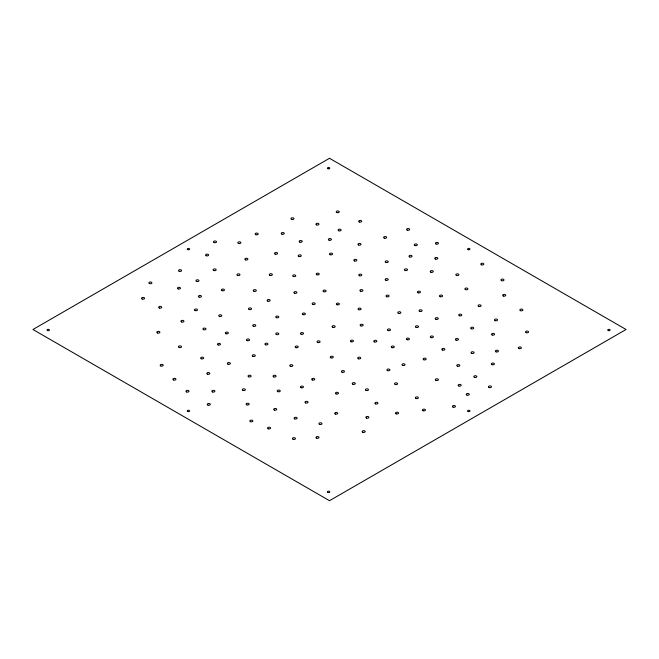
<?xml version="1.0" encoding="UTF-8"?>
<svg xmlns="http://www.w3.org/2000/svg" width="659" height="659" viewBox="0 0 659 659"><rect width="100%" height="100%" fill="white"/><g stroke="black" fill="none" stroke-linecap="round" stroke-linejoin="round"><path stroke-width="0.99" d="M329.5 158.292L32.95 329.5L329.5 500.708L626.05 329.5L329.5 158.292M436.101 244.019A1.524 0.881 0 0 0 438.466 243.328A1.524 0.881 0 0 0 436.242 242.496A1.524 0.881 0 0 0 436.101 244.019M268.254 428.82A1.524 0.881 0 0 0 270.61 428.119A1.524 0.881 0 0 0 268.394 427.287A1.524 0.881 0 0 0 268.254 428.82M250.519 421.719A1.524 0.881 0 0 0 252.875 421.027A1.524 0.881 0 0 0 250.659 420.195A1.524 0.881 0 0 0 250.519 421.719M293.115 439.289A1.524 0.881 0 0 0 295.471 438.597A1.524 0.881 0 0 0 293.255 437.765A1.524 0.881 0 0 0 293.115 439.289M316.666 438.169A1.524 0.881 0 0 0 319.022 437.469A1.524 0.881 0 0 0 316.806 436.637A1.524 0.881 0 0 0 316.666 438.169M362.87 432.279A1.524 0.881 0 0 0 365.226 431.587A1.524 0.881 0 0 0 363.01 430.755A1.524 0.881 0 0 0 362.87 432.279M407.27 230.156A1.524 0.881 0 0 0 409.634 229.464A1.524 0.881 0 0 0 407.41 228.632A1.524 0.881 0 0 0 407.27 230.156M489.118 387.533A1.524 0.881 0 0 0 491.474 386.841A1.524 0.881 0 0 0 489.258 386.009A1.524 0.881 0 0 0 489.118 387.533M214.159 242.586A1.524 0.881 0 0 0 216.514 241.894A1.524 0.881 0 0 0 214.299 241.062A1.524 0.881 0 0 0 214.159 242.586M518.995 348.57A1.524 0.881 0 0 0 521.351 347.878A1.524 0.881 0 0 0 519.135 347.038A1.524 0.881 0 0 0 518.995 348.57M526.22 332.671A1.524 0.881 0 0 0 528.576 331.979A1.524 0.881 0 0 0 526.36 331.147A1.524 0.881 0 0 0 526.22 332.671M456.514 275.446A1.524 0.881 0 0 0 458.878 274.754A1.524 0.881 0 0 0 456.654 273.922A1.524 0.881 0 0 0 456.514 275.446M496.062 351.857A1.524 0.881 0 0 0 498.418 351.165A1.524 0.881 0 0 0 496.202 350.333A1.524 0.881 0 0 0 496.062 351.857M186.654 391.973A1.524 0.881 0 0 0 189.009 391.289A1.524 0.881 0 0 0 186.794 390.449A1.524 0.881 0 0 0 186.654 391.973M501.614 280.701A1.524 0.881 0 0 0 503.978 280.009A1.524 0.881 0 0 0 501.763 279.177A1.524 0.881 0 0 0 501.614 280.701M201.333 358.784A1.524 0.881 0 0 0 203.689 358.092A1.524 0.881 0 0 0 201.473 357.26A1.524 0.881 0 0 0 201.333 358.784M520.519 310.686A1.524 0.881 0 0 0 522.884 309.994A1.524 0.881 0 0 0 520.659 309.162A1.524 0.881 0 0 0 520.519 310.686M474.488 377.343A1.524 0.881 0 0 0 476.844 376.651A1.524 0.881 0 0 0 474.628 375.819A1.524 0.881 0 0 0 474.488 377.343M492.034 364.666A1.524 0.881 0 0 0 494.398 363.974A1.524 0.881 0 0 0 492.174 363.142A1.524 0.881 0 0 0 492.034 364.666M374.469 341.922A1.524 0.881 0 0 0 376.833 341.23A1.524 0.881 0 0 0 374.609 340.39A1.524 0.881 0 0 0 374.469 341.922M466.901 395.095A1.524 0.881 0 0 0 469.257 394.403A1.524 0.881 0 0 0 467.042 393.571A1.524 0.881 0 0 0 466.901 395.095M160.862 365.984A1.524 0.881 0 0 0 163.218 365.292A1.524 0.881 0 0 0 161.002 364.46A1.524 0.881 0 0 0 160.862 365.984M457.453 366.223A1.524 0.881 0 0 0 459.809 365.523A1.524 0.881 0 0 0 457.593 364.691A1.524 0.881 0 0 0 457.453 366.223M179.141 347.491A1.524 0.881 0 0 0 181.497 346.799A1.524 0.881 0 0 0 179.281 345.967A1.524 0.881 0 0 0 179.141 347.491M495.173 320.661A1.524 0.881 0 0 0 497.537 319.969A1.524 0.881 0 0 0 495.313 319.137A1.524 0.881 0 0 0 495.173 320.661M471.374 328.816A1.524 0.881 0 0 0 473.73 328.124A1.524 0.881 0 0 0 471.514 327.292A1.524 0.881 0 0 0 471.374 328.816M157.509 332.993A1.524 0.881 0 0 0 159.865 332.301A1.524 0.881 0 0 0 157.649 331.469A1.524 0.881 0 0 0 157.509 332.993M481.457 264.827A1.524 0.881 0 0 0 483.813 264.135A1.524 0.881 0 0 0 481.597 263.303A1.524 0.881 0 0 0 481.457 264.827M299.87 242.141A1.524 0.881 0 0 0 302.234 241.449A1.524 0.881 0 0 0 300.01 240.617A1.524 0.881 0 0 0 299.87 242.141M414.964 245.552A1.524 0.881 0 0 0 417.328 244.86A1.524 0.881 0 0 0 415.104 244.028A1.524 0.881 0 0 0 414.964 245.552M492.224 335.003A1.524 0.881 0 0 0 494.579 334.311A1.524 0.881 0 0 0 492.364 333.479A1.524 0.881 0 0 0 492.224 335.003M465.559 289.631A1.524 0.881 0 0 0 467.915 288.939A1.524 0.881 0 0 0 465.699 288.107A1.524 0.881 0 0 0 465.559 289.631M435.434 259.069A1.524 0.881 0 0 0 437.79 258.377A1.524 0.881 0 0 0 435.566 257.545A1.524 0.881 0 0 0 435.434 259.069M503.361 296.031A1.524 0.881 0 0 0 505.717 295.339A1.524 0.881 0 0 0 503.501 294.507A1.524 0.881 0 0 0 503.361 296.031M458.829 386.001A1.524 0.881 0 0 0 461.185 385.309A1.524 0.881 0 0 0 458.969 384.477A1.524 0.881 0 0 0 458.829 386.001M195.13 310.587A1.524 0.881 0 0 0 197.486 309.895A1.524 0.881 0 0 0 195.27 309.063A1.524 0.881 0 0 0 195.13 310.587M478.714 306.435A1.524 0.881 0 0 0 481.07 305.743A1.524 0.881 0 0 0 478.854 304.911A1.524 0.881 0 0 0 478.714 306.435M338.792 230.79A1.524 0.881 0 0 0 341.148 230.098A1.524 0.881 0 0 0 338.924 229.266A1.524 0.881 0 0 0 338.792 230.79M430.912 272.225A1.524 0.881 0 0 0 433.268 271.533A1.524 0.881 0 0 0 431.052 270.701A1.524 0.881 0 0 0 430.912 272.225M366.116 390.466A1.524 0.881 0 0 0 368.472 389.774A1.524 0.881 0 0 0 366.256 388.942A1.524 0.881 0 0 0 366.116 390.466M203.606 329.698A1.524 0.881 0 0 0 205.962 329.006A1.524 0.881 0 0 0 203.746 328.174A1.524 0.881 0 0 0 203.606 329.698M206.259 255.758A1.524 0.881 0 0 0 208.623 255.066A1.524 0.881 0 0 0 206.399 254.234A1.524 0.881 0 0 0 206.259 255.758M142.22 299.021A1.524 0.881 0 0 0 144.585 298.329A1.524 0.881 0 0 0 142.36 297.497A1.524 0.881 0 0 0 142.22 299.021M453.095 407.122A1.524 0.881 0 0 0 455.46 406.43A1.524 0.881 0 0 0 453.235 405.598A1.524 0.881 0 0 0 453.095 407.122M312.844 304.433A1.524 0.881 0 0 0 315.2 303.741A1.524 0.881 0 0 0 312.984 302.909A1.524 0.881 0 0 0 312.844 304.433M301.081 387.706A1.524 0.881 0 0 0 303.445 387.014A1.524 0.881 0 0 0 301.229 386.182A1.524 0.881 0 0 0 301.081 387.706M471.729 353.364A1.524 0.881 0 0 0 474.093 352.672A1.524 0.881 0 0 0 471.869 351.84A1.524 0.881 0 0 0 471.729 353.364M255.857 234.703A1.524 0.881 0 0 0 258.213 234.011A1.524 0.881 0 0 0 255.997 233.179A1.524 0.881 0 0 0 255.857 234.703M354.501 260.964A1.524 0.881 0 0 0 356.857 260.272A1.524 0.881 0 0 0 354.641 259.44A1.524 0.881 0 0 0 354.501 260.964M329.072 240.156A1.524 0.881 0 0 0 331.436 239.464A1.524 0.881 0 0 0 329.22 238.632A1.524 0.881 0 0 0 329.072 240.156M281.904 234.151A1.524 0.881 0 0 0 284.268 233.459A1.524 0.881 0 0 0 282.044 232.627A1.524 0.881 0 0 0 281.904 234.151M407.04 339.706A1.524 0.881 0 0 0 409.404 339.014A1.524 0.881 0 0 0 407.18 338.182A1.524 0.881 0 0 0 407.04 339.706M423.094 410.746A1.524 0.881 0 0 0 425.45 410.055A1.524 0.881 0 0 0 423.235 409.223A1.524 0.881 0 0 0 423.094 410.746M173.589 379.979A1.524 0.881 0 0 0 175.945 379.287A1.524 0.881 0 0 0 173.729 378.447A1.524 0.881 0 0 0 173.589 379.979M242.998 390.441A1.524 0.881 0 0 0 245.354 389.749A1.524 0.881 0 0 0 243.138 388.909A1.524 0.881 0 0 0 242.998 390.441M316.592 224.925A1.524 0.881 0 0 0 318.956 224.233A1.524 0.881 0 0 0 316.732 223.401A1.524 0.881 0 0 0 316.592 224.925M207.486 374.188A1.524 0.881 0 0 0 209.85 373.496A1.524 0.881 0 0 0 207.626 372.664A1.524 0.881 0 0 0 207.486 374.188M149.552 283.592A1.524 0.881 0 0 0 151.916 282.9A1.524 0.881 0 0 0 149.692 282.068A1.524 0.881 0 0 0 149.552 283.592M294.795 418.902A1.524 0.881 0 0 0 297.151 418.21A1.524 0.881 0 0 0 294.935 417.378A1.524 0.881 0 0 0 294.795 418.902M218.137 344.954A1.524 0.881 0 0 0 220.493 344.262A1.524 0.881 0 0 0 218.269 343.43A1.524 0.881 0 0 0 218.137 344.954M212.536 391.957A1.524 0.881 0 0 0 214.892 391.265A1.524 0.881 0 0 0 212.676 390.425A1.524 0.881 0 0 0 212.536 391.957M245.535 259.877A1.524 0.881 0 0 0 247.899 259.185A1.524 0.881 0 0 0 245.675 258.353A1.524 0.881 0 0 0 245.535 259.877M207.964 405.112A1.524 0.881 0 0 0 210.32 404.42A1.524 0.881 0 0 0 208.104 403.58A1.524 0.881 0 0 0 207.964 405.112M384.304 238.163A1.524 0.881 0 0 0 386.66 237.471A1.524 0.881 0 0 0 384.444 236.63A1.524 0.881 0 0 0 384.304 238.163M246.812 404.873A1.524 0.881 0 0 0 249.168 404.181A1.524 0.881 0 0 0 246.952 403.349A1.524 0.881 0 0 0 246.812 404.873M248.731 376.824A1.524 0.881 0 0 0 251.095 376.132A1.524 0.881 0 0 0 248.871 375.3A1.524 0.881 0 0 0 248.731 376.824M456.102 340.135A1.524 0.881 0 0 0 458.458 339.443A1.524 0.881 0 0 0 456.242 338.611A1.524 0.881 0 0 0 456.102 340.135M213.796 270.528A1.524 0.881 0 0 0 216.16 269.836A1.524 0.881 0 0 0 213.944 268.996A1.524 0.881 0 0 0 213.796 270.528M359.361 222.001A1.524 0.881 0 0 0 361.725 221.309A1.524 0.881 0 0 0 359.501 220.477A1.524 0.881 0 0 0 359.361 222.001M319.615 424.388A1.524 0.881 0 0 0 321.971 423.696A1.524 0.881 0 0 0 319.755 422.864A1.524 0.881 0 0 0 319.615 424.388M179.232 271.31A1.524 0.881 0 0 0 181.587 270.618A1.524 0.881 0 0 0 179.372 269.778A1.524 0.881 0 0 0 179.232 271.31M442.486 350.044A1.524 0.881 0 0 0 444.85 349.352A1.524 0.881 0 0 0 442.634 348.52A1.524 0.881 0 0 0 442.486 350.044M423.811 359.773A1.524 0.881 0 0 0 426.175 359.081A1.524 0.881 0 0 0 423.951 358.249A1.524 0.881 0 0 0 423.811 359.773M238.509 243.426A1.524 0.881 0 0 0 240.864 242.734A1.524 0.881 0 0 0 238.649 241.902A1.524 0.881 0 0 0 238.509 243.426M436.044 380.408A1.524 0.881 0 0 0 438.4 379.716A1.524 0.881 0 0 0 436.176 378.884A1.524 0.881 0 0 0 436.044 380.408M416.035 398.497A1.524 0.881 0 0 0 418.391 397.805A1.524 0.881 0 0 0 416.175 396.973A1.524 0.881 0 0 0 416.035 398.497M159.354 308.017A1.524 0.881 0 0 0 161.719 307.316A1.524 0.881 0 0 0 159.494 306.484A1.524 0.881 0 0 0 159.354 308.017M409.717 256.961A1.524 0.881 0 0 0 412.073 256.269A1.524 0.881 0 0 0 409.857 255.428A1.524 0.881 0 0 0 409.717 256.961M395.219 384.469A1.524 0.881 0 0 0 397.575 383.777A1.524 0.881 0 0 0 395.359 382.945A1.524 0.881 0 0 0 395.219 384.469M366.495 418.078A1.524 0.881 0 0 0 368.851 417.386A1.524 0.881 0 0 0 366.635 416.554A1.524 0.881 0 0 0 366.495 418.078M178.136 288.914A1.524 0.881 0 0 0 180.5 288.222A1.524 0.881 0 0 0 178.284 287.39A1.524 0.881 0 0 0 178.136 288.914M459.405 315.768A1.524 0.881 0 0 0 461.761 315.076A1.524 0.881 0 0 0 459.545 314.244A1.524 0.881 0 0 0 459.405 315.768M419.725 311.394A1.524 0.881 0 0 0 422.089 310.702A1.524 0.881 0 0 0 419.865 309.87A1.524 0.881 0 0 0 419.725 311.394M335.357 414.05A1.524 0.881 0 0 0 337.713 413.358A1.524 0.881 0 0 0 335.497 412.526A1.524 0.881 0 0 0 335.357 414.05M273.749 376.907A1.524 0.881 0 0 0 276.105 376.215A1.524 0.881 0 0 0 273.889 375.383A1.524 0.881 0 0 0 273.749 376.907M228.022 364.18A1.524 0.881 0 0 0 230.386 363.488A1.524 0.881 0 0 0 228.162 362.656A1.524 0.881 0 0 0 228.022 364.18M358.636 245.033A1.524 0.881 0 0 0 360.992 244.341A1.524 0.881 0 0 0 358.776 243.509A1.524 0.881 0 0 0 358.636 245.033M293.379 276.508A1.524 0.881 0 0 0 295.743 275.816A1.524 0.881 0 0 0 293.519 274.984A1.524 0.881 0 0 0 293.379 276.508M247.174 340.612A1.524 0.881 0 0 0 249.539 339.92A1.524 0.881 0 0 0 247.314 339.08A1.524 0.881 0 0 0 247.174 340.612M440.179 296.682A1.524 0.881 0 0 0 442.543 295.99A1.524 0.881 0 0 0 440.327 295.15A1.524 0.881 0 0 0 440.179 296.682M418.086 292.81A1.524 0.881 0 0 0 420.442 292.118A1.524 0.881 0 0 0 418.226 291.286A1.524 0.881 0 0 0 418.086 292.81M405.145 270.462A1.524 0.881 0 0 0 407.509 269.77A1.524 0.881 0 0 0 405.285 268.938A1.524 0.881 0 0 0 405.145 270.462M416.142 327.391A1.524 0.881 0 0 0 418.498 326.699A1.524 0.881 0 0 0 416.282 325.867A1.524 0.881 0 0 0 416.142 327.391M196.613 281.418A1.524 0.881 0 0 0 198.969 280.726A1.524 0.881 0 0 0 196.753 279.894A1.524 0.881 0 0 0 196.613 281.418M336.131 393.917A1.524 0.881 0 0 0 338.487 393.225A1.524 0.881 0 0 0 336.271 392.393A1.524 0.881 0 0 0 336.131 393.917M199.092 297.085A1.524 0.881 0 0 0 201.456 296.393A1.524 0.881 0 0 0 199.232 295.553A1.524 0.881 0 0 0 199.092 297.085M396.183 413.836A1.524 0.881 0 0 0 398.538 413.144A1.524 0.881 0 0 0 396.323 412.303A1.524 0.881 0 0 0 396.183 413.836M402.674 365.407A1.524 0.881 0 0 0 405.038 364.715A1.524 0.881 0 0 0 402.814 363.883A1.524 0.881 0 0 0 402.674 365.407M430.986 337.581A1.524 0.881 0 0 0 433.35 336.889A1.524 0.881 0 0 0 431.126 336.057A1.524 0.881 0 0 0 430.986 337.581M298.906 256.466A1.524 0.881 0 0 0 301.262 255.774A1.524 0.881 0 0 0 299.046 254.942A1.524 0.881 0 0 0 298.906 256.466M375.589 403.918A1.524 0.881 0 0 0 377.945 403.226A1.524 0.881 0 0 0 375.729 402.394A1.524 0.881 0 0 0 375.589 403.918M275.215 254.135A1.524 0.881 0 0 0 277.571 253.443A1.524 0.881 0 0 0 275.355 252.603A1.524 0.881 0 0 0 275.215 254.135M277.892 391.668A1.524 0.881 0 0 0 280.248 390.976A1.524 0.881 0 0 0 278.032 390.144A1.524 0.881 0 0 0 277.892 391.668M237.602 275.446A1.524 0.881 0 0 0 239.958 274.754A1.524 0.881 0 0 0 237.742 273.922A1.524 0.881 0 0 0 237.602 275.446M269.984 275.363A1.524 0.881 0 0 0 272.348 274.671A1.524 0.881 0 0 0 270.132 273.831A1.524 0.881 0 0 0 269.984 275.363M435.945 319.277A1.524 0.881 0 0 0 438.301 318.585A1.524 0.881 0 0 0 436.085 317.753A1.524 0.881 0 0 0 435.945 319.277M352.919 384.255A1.524 0.881 0 0 0 355.283 383.563A1.524 0.881 0 0 0 353.059 382.731A1.524 0.881 0 0 0 352.919 384.255M385.91 262.455A1.524 0.881 0 0 0 388.275 261.763A1.524 0.881 0 0 0 386.05 260.931A1.524 0.881 0 0 0 385.91 262.455M181.587 321.979A1.524 0.881 0 0 0 183.943 321.287A1.524 0.881 0 0 0 181.727 320.455A1.524 0.881 0 0 0 181.587 321.979M274.383 410.079A1.524 0.881 0 0 0 276.739 409.387A1.524 0.881 0 0 0 274.523 408.555A1.524 0.881 0 0 0 274.383 410.079M387.55 370.646A1.524 0.881 0 0 0 389.914 369.954A1.524 0.881 0 0 0 387.69 369.122A1.524 0.881 0 0 0 387.55 370.646M305.685 402.937A1.524 0.881 0 0 0 308.041 402.245A1.524 0.881 0 0 0 305.825 401.413A1.524 0.881 0 0 0 305.685 402.937M385.877 280.223A1.524 0.881 0 0 0 388.233 279.531A1.524 0.881 0 0 0 386.017 278.699A1.524 0.881 0 0 0 385.877 280.223M225.996 333.709A1.524 0.881 0 0 0 228.352 333.017A1.524 0.881 0 0 0 226.136 332.185A1.524 0.881 0 0 0 225.996 333.709M222.091 290.668A1.524 0.881 0 0 0 224.447 289.976A1.524 0.881 0 0 0 222.231 289.144A1.524 0.881 0 0 0 222.091 290.668M386.718 296.748A1.524 0.881 0 0 0 389.074 296.056A1.524 0.881 0 0 0 386.858 295.224A1.524 0.881 0 0 0 386.718 296.748M219.422 316.411A1.524 0.881 0 0 0 221.778 315.719A1.524 0.881 0 0 0 219.562 314.887A1.524 0.881 0 0 0 219.422 316.411M342.103 372.22A1.524 0.881 0 0 0 344.468 371.528A1.524 0.881 0 0 0 342.243 370.696A1.524 0.881 0 0 0 342.103 372.22M391.957 347.623A1.524 0.881 0 0 0 394.313 346.931A1.524 0.881 0 0 0 392.097 346.09A1.524 0.881 0 0 0 391.957 347.623M360.58 291.229A1.524 0.881 0 0 0 362.936 290.537A1.524 0.881 0 0 0 360.72 289.705A1.524 0.881 0 0 0 360.58 291.229M398.464 313.354A1.524 0.881 0 0 0 400.82 312.654A1.524 0.881 0 0 0 398.604 311.822A1.524 0.881 0 0 0 398.464 313.354M388.135 330.546A1.524 0.881 0 0 0 390.49 329.854A1.524 0.881 0 0 0 388.275 329.022A1.524 0.881 0 0 0 388.135 330.546M265.593 344.805A1.524 0.881 0 0 0 267.949 344.113A1.524 0.881 0 0 0 265.734 343.281A1.524 0.881 0 0 0 265.593 344.805M253.41 326.23A1.524 0.881 0 0 0 255.766 325.538A1.524 0.881 0 0 0 253.55 324.706A1.524 0.881 0 0 0 253.41 326.23M358.372 358.801A1.524 0.881 0 0 0 360.728 358.109A1.524 0.881 0 0 0 358.504 357.277A1.524 0.881 0 0 0 358.372 358.801M351.09 341.733A1.524 0.881 0 0 0 353.455 341.041A1.524 0.881 0 0 0 351.231 340.209A1.524 0.881 0 0 0 351.09 341.733M276.418 317.687A1.524 0.881 0 0 0 278.782 316.995A1.524 0.881 0 0 0 276.558 316.163A1.524 0.881 0 0 0 276.418 317.687M249.184 309.532A1.524 0.881 0 0 0 251.549 308.84A1.524 0.881 0 0 0 249.324 308.008A1.524 0.881 0 0 0 249.184 309.532M253.946 291.262A1.524 0.881 0 0 0 256.302 290.57A1.524 0.881 0 0 0 254.077 289.738A1.524 0.881 0 0 0 253.946 291.262M267.809 301.138A1.524 0.881 0 0 0 270.165 300.446A1.524 0.881 0 0 0 267.949 299.614A1.524 0.881 0 0 0 267.809 301.138M360.819 325.884A1.524 0.881 0 0 0 363.175 325.192A1.524 0.881 0 0 0 360.959 324.36A1.524 0.881 0 0 0 360.819 325.884M312.382 379.979A1.524 0.881 0 0 0 314.738 379.279A1.524 0.881 0 0 0 312.523 378.447A1.524 0.881 0 0 0 312.382 379.979M358.735 309.705A1.524 0.881 0 0 0 361.091 309.013A1.524 0.881 0 0 0 358.875 308.181A1.524 0.881 0 0 0 358.735 309.705M316.888 274.778A1.524 0.881 0 0 0 319.244 274.086A1.524 0.881 0 0 0 317.028 273.254A1.524 0.881 0 0 0 316.888 274.778M359.41 275.75A1.524 0.881 0 0 0 361.775 275.058A1.524 0.881 0 0 0 359.55 274.226A1.524 0.881 0 0 0 359.41 275.75M301.147 334.195A1.524 0.881 0 0 0 303.511 333.503A1.524 0.881 0 0 0 301.287 332.671A1.524 0.881 0 0 0 301.147 334.195M290.438 366.313A1.524 0.881 0 0 0 292.794 365.621A1.524 0.881 0 0 0 290.578 364.789A1.524 0.881 0 0 0 290.438 366.313M294.548 293.247A1.524 0.881 0 0 0 296.904 292.555A1.524 0.881 0 0 0 294.688 291.723A1.524 0.881 0 0 0 294.548 293.247M323.701 291.706A1.524 0.881 0 0 0 326.057 291.014A1.524 0.881 0 0 0 323.841 290.182A1.524 0.881 0 0 0 323.701 291.706M252.924 356.362A1.524 0.881 0 0 0 255.28 355.671A1.524 0.881 0 0 0 253.064 354.839A1.524 0.881 0 0 0 252.924 356.362M330.925 357.853A1.524 0.881 0 0 0 333.289 357.162A1.524 0.881 0 0 0 331.065 356.33A1.524 0.881 0 0 0 330.925 357.853M337.021 304.722A1.524 0.881 0 0 0 339.385 304.03A1.524 0.881 0 0 0 337.161 303.198A1.524 0.881 0 0 0 337.021 304.722M317.712 342.482A1.524 0.881 0 0 0 320.076 341.79A1.524 0.881 0 0 0 317.852 340.958A1.524 0.881 0 0 0 317.712 342.482M295.85 347.598A1.524 0.881 0 0 0 298.214 346.906A1.524 0.881 0 0 0 295.99 346.074A1.524 0.881 0 0 0 295.85 347.598M276.418 334.55A1.524 0.881 0 0 0 278.782 333.858A1.524 0.881 0 0 0 276.558 333.026A1.524 0.881 0 0 0 276.418 334.55M303.008 314.623A1.524 0.881 0 0 0 305.364 313.931A1.524 0.881 0 0 0 303.148 313.099A1.524 0.881 0 0 0 303.008 314.623M332.803 327.317A1.524 0.881 0 0 0 335.159 326.625A1.524 0.881 0 0 0 332.943 325.785A1.524 0.881 0 0 0 332.803 327.317M291.632 219.389A1.524 0.881 0 0 0 293.988 218.697A1.524 0.881 0 0 0 291.772 217.865A1.524 0.881 0 0 0 291.632 219.389M330.192 254.72A1.524 0.881 0 0 0 332.548 254.028A1.524 0.881 0 0 0 330.332 253.196A1.524 0.881 0 0 0 330.192 254.72M336.914 212.593A1.524 0.881 0 0 0 339.27 211.901A1.524 0.881 0 0 0 337.054 211.069A1.524 0.881 0 0 0 336.914 212.593M47.654 330.62A1.194 0.692 0 0 0 49.441 330.019A1.194 0.692 0 0 0 47.654 329.426A1.194 0.692 0 0 0 47.654 330.62M328.001 168.762A1.194 0.692 0 0 0 329.788 168.16A1.194 0.692 0 0 0 328.001 167.567A1.194 0.692 0 0 0 328.001 168.762M187.831 249.687A1.194 0.692 0 0 0 189.619 249.094A1.194 0.692 0 0 0 187.831 248.492A1.194 0.692 0 0 0 187.831 249.687M468.178 411.546A1.194 0.692 0 0 0 469.966 410.952A1.194 0.692 0 0 0 468.178 410.351A1.194 0.692 0 0 0 468.178 411.546M608.348 330.62A1.194 0.692 0 0 0 610.143 330.019A1.194 0.692 0 0 0 608.348 329.426A1.194 0.692 0 0 0 608.348 330.62M328.001 492.471A1.194 0.692 0 0 0 329.788 491.878A1.194 0.692 0 0 0 328.001 491.284A1.194 0.692 0 0 0 328.001 492.471M468.178 249.687A1.194 0.692 0 0 0 469.966 249.094A1.194 0.692 0 0 0 468.178 248.492A1.194 0.692 0 0 0 468.178 249.687M187.831 411.546A1.194 0.692 0 0 0 189.619 410.952A1.194 0.692 0 0 0 187.831 410.351A1.194 0.692 0 0 0 187.831 411.546"/></g></svg>
